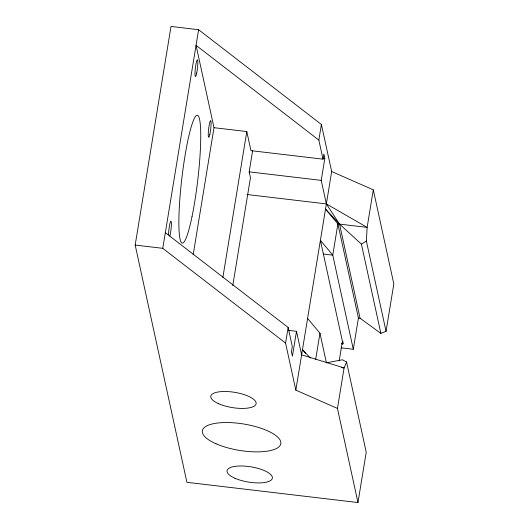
<?xml version="1.0" encoding="UTF-8"?>
<svg xmlns="http://www.w3.org/2000/svg" width="529" height="529" viewBox="0 0 529 529"><rect width="100%" height="100%" fill="white"/><g stroke="black" fill="none" stroke-linecap="round" stroke-linejoin="round"><path stroke-width="0.79" d="M331.67 171.535L325.52 209.081L337.899 223.919L358.417 318.048L360.07 318.24L380.867 333.376L386.051 331.326L366.372 241.052L367.139 227.384L373.302 189.832L331.67 171.535L321.401 124.474L198.613 29.717L171.019 26.45L135.173 245.059L186.916 482.309L357.968 502.55L366.227 452.222L346.541 361.942L342.435 359.786L327.034 362.676M357.968 502.55L337.449 408.428L295.83 390.131L285.574 343.09L162.767 248.326L198.613 29.717M193.171 254.773L214.007 127.687L196.054 45.329L318.842 140.092L323.007 159.169L250.951 150.646L246.792 131.562L214.007 127.687M222.874 277.388L246.792 131.562M232.76 285.647L250.455 177.731L249.172 171.852L252.644 150.699M285.574 343.09L288.133 327.464L165.332 232.7M318.842 140.092L321.401 124.474M323.007 159.169L323.86 153.965L324.826 158.409L321.229 180.376L326.36 203.903L339.552 224.117L361.406 244.12L380.867 333.376M288.298 330.341L296.491 331.313L292.411 356.202L291.439 351.752L292.292 346.548L288.133 327.464M295.83 390.131L325.52 209.081L339.552 224.117L360.07 318.24M315.634 359.654L319.966 333.224L307.594 318.392M339.215 360.818L342.415 341.298M337.449 408.428L344.095 367.919L346.541 361.942M341 347.817L353.293 349.272L358.417 318.048M386.051 331.326L393.827 283.954L373.302 189.832M361.406 244.12L366.372 241.052M323.193 158.217L324.826 158.409M249.172 171.852L321.229 180.376M247.063 194.52L326.36 203.903L367.139 227.384L337.899 223.919L332.774 255.15L353.293 349.272M323.391 254.039L332.774 255.15L320.395 240.311L342.99 343.949L341.357 343.751M135.173 245.059L162.767 248.326M341.655 367.629L344.095 367.919L301.623 354.84L296.491 331.313M310.325 358.04L302.469 349.616L305.564 353.326M319.966 333.224L326.459 362.993M342.977 341.714L342.99 343.949M168.539 234.823A8.398 1.045 -83.3 0 1 170.054 223.079A8.398 1.045 -83.3 0 1 171.396 224.236A8.398 1.045 -83.3 0 1 169.882 235.98M216.03 443.771A39.761 13.364 9.3 0 0 280.218 445.292A39.761 13.364 9.3 0 0 228.515 422.559A39.761 13.364 9.3 0 0 216.03 443.771M192.034 216.52A64.406 8.008 -83.3 0 0 198.031 115.593A64.406 8.008 -83.3 0 0 179.41 205.629A64.406 8.008 -83.3 0 0 192.034 216.52M209.788 134.644A8.398 1.045 -83.3 0 0 210.859 120.83A8.398 1.045 -83.3 0 0 208.386 131.41A8.398 1.045 -83.3 0 0 209.788 134.644M196.715 73.035A8.398 1.045 -83.3 0 0 197.496 59.87A8.398 1.045 -83.3 0 0 195.069 71.613A8.398 1.045 -83.3 0 0 196.715 73.035M234.942 478.249A22.959 7.717 9.3 0 0 272.012 479.122A22.959 7.717 9.3 0 0 242.15 465.996A22.959 7.717 9.3 0 0 234.942 478.249M218.695 403.746A22.959 7.717 9.3 0 0 255.765 404.625A22.959 7.717 9.3 0 0 225.903 391.5A22.959 7.717 9.3 0 0 218.695 403.746"/></g></svg>
